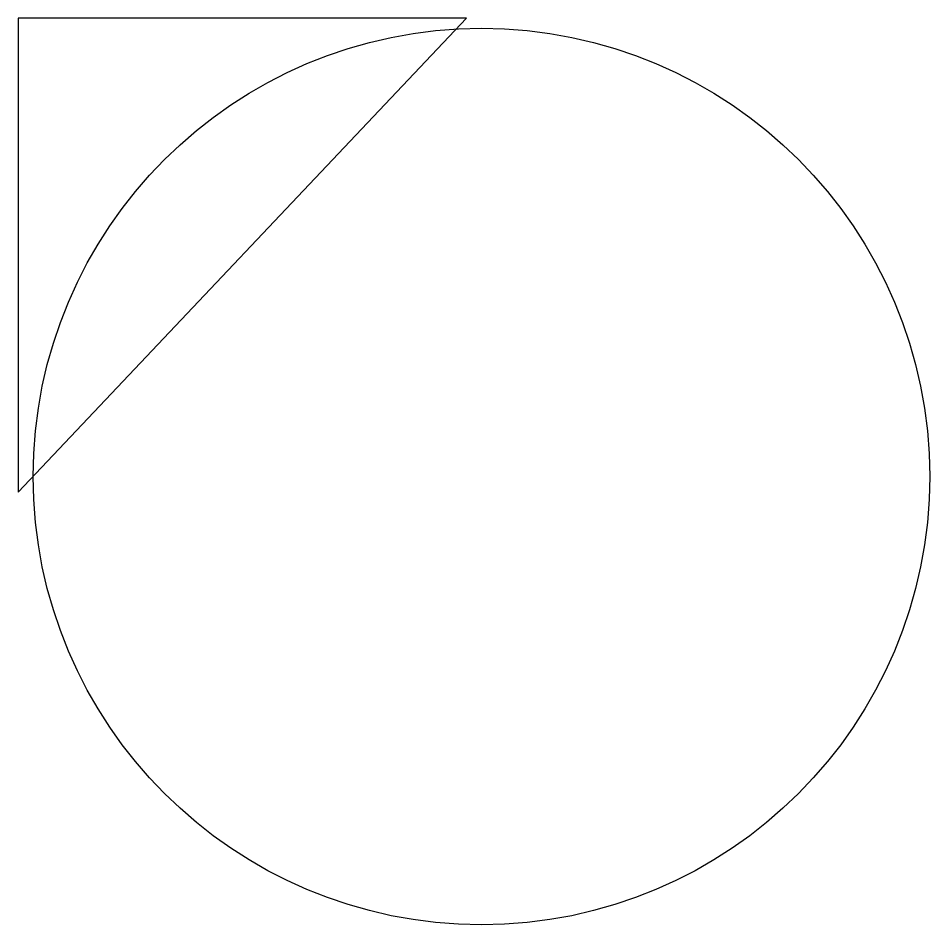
# Model space of a CAD drawing. Extents: x 221.1 to 292.2, y 278.1 to 348.9.
import ezdxf

# ---------------------------------------------------------------- set-up
doc = ezdxf.new("R2010")
doc.units = 0
doc.layers.get('0').update_dxf_attribs({"linetype": 'CONTINUOUS'})

msp = doc.modelspace()

# ---------------------------------------------------------------- linework, layer by layer
msp.add_lwpolyline([(256.077, 348.908), (221.077, 348.908), (221.077, 311.908), (256.077, 348.908)], close=True)
msp.add_circle((257.247, 313.121), 35)

doc.saveas('drawing.dxf')
